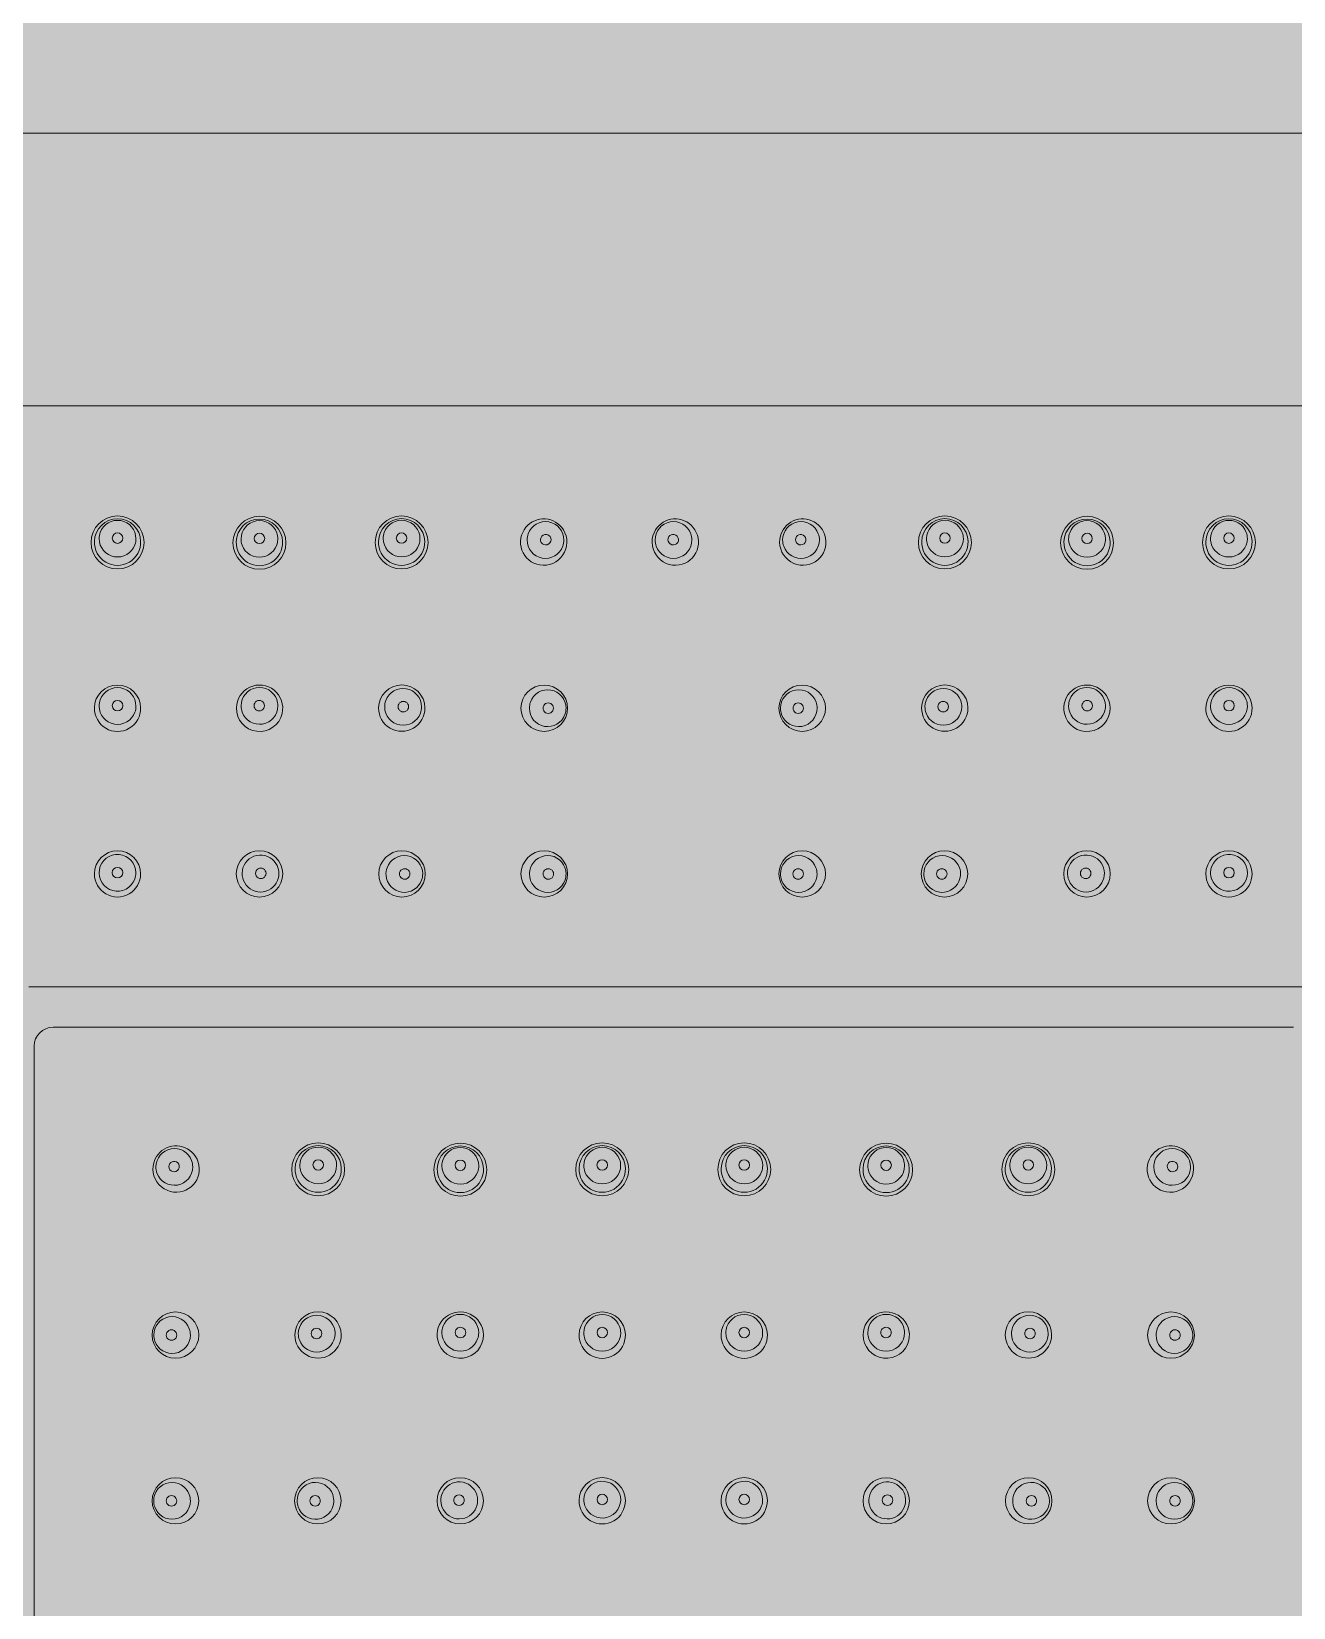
# Model space of a CAD drawing. Header units: metres. Extents: x 8 to 2416, y -346 to 476.
# Drawn here: x 134.5577 to 134.64, y -171.4482 to -171.3454 of the extents above; entities that cross this region are included whole.
import ezdxf

# ---------------------------------------------------------------- set-up
doc = ezdxf.new("R2010")
doc.units = ezdxf.units.M
doc.linetypes.add('0', pattern=[0])
doc.layers.get('0').update_dxf_attribs({"color": 250, "linetype": '0', "lineweight": 20})
doc.layers.add('baños', color=140, linetype='Continuous', lineweight=0)
doc.layers.add('SE-3', color=253, linetype='Continuous', lineweight=5)

# ---------------------------------------------------------------- blocks, each defined once
blk = doc.blocks.new('A$C3bae67db')
at = {"layer": 'baños'}
for p, q in [((0.05795743052766511, 0.144322481631086), (0.1420428246007646, 0.144322481631086)), ((0.05953425239812304, 0.1416937789345738), (0.140466002730534, 0.1416937789345738)), ((0.1416938727786032, 0.1404659088862488), (0.1416938727786032, 0.05953413947369057))]:
    blk.add_line(p, q, dxfattribs=at)
for points in [[(0.2000001275641807, 0.2000000241799569), (1.275641352549428e-07, 0.2000000241799569), (1.275641352549428e-07, 2.417995403902751e-08), (0.2000001275641807, 2.417995403902751e-08)], [(0.1822216636463319, 0.1822215602621071), (0.01777859148198413, 0.1822215602621071), (0.01777859148198413, 0.0177784880978038), (0.1822216636463319, 0.0177784880978038)]]:
    blk.add_lwpolyline(points, close=True, dxfattribs=at)
for centre, radius in [((0.06374570612022445, 0.1733134594743326), 0.001726273626168971), ((0.07300127095707332, 0.1732910671919292), 0.001726273626168971), ((0.08227776122473962, 0.1733134594743326), 0.001726273626168971), ((0.1177224939035764, 0.1733134594743326), 0.001726273626168971), ((0.1269989841712427, 0.1732910671919292), 0.001726273626168971), ((0.1362545490080915, 0.1733134594743326), 0.001726273626168971), ((0.06374232382266065, 0.1517792178755037), 0.0003427381330779128), ((0.1362579313056553, 0.1517792178755037), 0.0003427381330779128), ((0.0768350682250798, 0.1324260433361175), 0.001726273626168971), ((0.0861115584927461, 0.1324036510537141), 0.001726273626168971), ((0.09536712332959496, 0.1324260433361175), 0.001726273626168971), ((0.1046331317988347, 0.1324260433361175), 0.001726273626168971), ((0.1138886966356836, 0.1324036510537141), 0.001726273626168971), ((0.1231651869033499, 0.1324260433361175), 0.001726273626168971), ((0.09537011069431856, 0.1108947767265462), 0.0003427381330779128), ((0.1046301444341111, 0.1108947767265462), 0.0003427381330779128)]:
    blk.add_circle(centre, radius, dxfattribs=at)
for centre, radius, start, end in [((0.06374550576308913, 0.1733552166100374), 0.001508175294152605, 0.8961877184802615, 179.1035269676771), ((0.0637443871955643, 0.1735538487710251), 0.001202467430117421, 0.3487255595719368, 159.9526601246038), ((0.07300215720872849, 0.1733349210793058), 0.001508167584307319, 0.9001850982253351, 179.1011506184335), ((0.07300409911065664, 0.1735357429434607), 0.001202478864778748, 20.04951967974894, 179.640957565026), ((0.08227687497308445, 0.1733573133617377), 0.001508167584307319, 0.8988493815665013, 179.0998149017747), ((0.08227493307138367, 0.1735581352258926), 0.001202478864778748, 0.3590424349740219, 159.9504803202511), ((0.09155394328079502, 0.173339638749173), 0.001510474982378461, 32.1423970633517, 140.2087241241978), ((0.09987286056059475, 0.173339638749173), 0.001510474982378461, 32.1423970633517, 140.2087241241978), ((0.108446311847521, 0.173339638749173), 0.001510474982378461, 39.79127587580218, 147.8576029366483), ((0.1177233801552315, 0.1733573133617377), 0.001508167584307319, 0.9001850982253351, 179.1011506184335), ((0.1177253220569323, 0.1735581352258926), 0.001202478864778748, 20.04951967974894, 179.640957565026), ((0.1269980979195875, 0.1733349210793058), 0.001508167584307319, 0.8988493815665013, 179.0998149017747), ((0.1269961560176593, 0.1735357429434607), 0.001202478864778748, 0.3590424349740219, 159.9504803202511), ((0.1362547493652269, 0.1733552166100374), 0.001508175294152605, 0.896473032322938, 179.1038122815197), ((0.1362558679327517, 0.1735538487710251), 0.001202467430117421, 20.04733987539625, 179.6512744404281), ((0.06373268364016305, 0.1735610929665263), 0.001188992995398989, 160.0872666414435, 179.9978397821129), ((0.06374522237727298, 0.173594454557179), 0.0003427214496652206, 0.3212439525000475, 179.6801583086421), ((0.07300338580874133, 0.1735769069549526), 0.0003427216785174244, 0.3254488414049065, 179.6683356267581), ((0.07301608250939218, 0.1735431000416732), 0.001188702755491038, 0.00229199929753495, 19.9144172177911), ((0.08226294967264813, 0.1735654923240766), 0.001188702755491038, 160.0855827822089, 179.9977080007025), ((0.08227564637329898, 0.1735992992373561), 0.0003427216785174244, 0.3316643732419094, 179.6745511585951), ((0.0915392213878281, 0.1733286937784619), 0.001506273214753162, 139.5304199536453, 260.3648829553553), ((0.09166078629935193, 0.1734779245608316), 0.001196171468180108, 160.2835028898118, 180.0059143141971), ((0.09166326351167164, 0.1734710912806072), 0.001200821812368165, 359.9070834077331, 160.0164505868466), ((0.09153705081323871, 0.1733449948361461), 0.001521988814155353, 260.5481525612156, 31.633336167478), ((0.09168121028435827, 0.1734967832680532), 0.000340463161306216, 99.65649165936632, 173.5617333049892), ((0.09168160521697111, 0.1734938082787956), 0.0003434622621792048, 35.70272115541425, 99.63819332802713), ((0.09985813866762783, 0.1733286937784619), 0.001506273214753162, 139.5304199536453, 260.3648829553553), ((0.09997970357915165, 0.1734779245608316), 0.001196171468180108, 160.2835028898118, 180.0059143141971), ((0.09998218079147136, 0.1734710912806072), 0.001200821812368165, 359.9070834077331, 160.0164505868466), ((0.09985596809303843, 0.1733449948361461), 0.001521988814155353, 260.5481525612156, 31.633336167478), ((0.100000127564158, 0.1734967832680532), 0.000340463161306216, 99.65649165936632, 173.5617333049892), ((0.1000005224967708, 0.1734938082787956), 0.0003434622621792048, 35.70272115541425, 99.63819332802713), ((0.1084632043150773, 0.1733449948361461), 0.001521988814155353, 148.366663832522, 279.4518474387844), ((0.1083369916166443, 0.1734710912806072), 0.001200821812368165, 19.98354941315338, 180.0929165922669), ((0.1083186499113449, 0.1734938082787956), 0.0003434622621792048, 80.36180667197294, 144.2972788445857), ((0.1083190448439577, 0.1734967832680532), 0.000340463161306216, 6.43826669501083, 80.34350834063368), ((0.1084610337404879, 0.1733286937784619), 0.001506273214753162, 279.6351170446448, 40.46958004635464), ((0.1083394688289641, 0.1734779245608316), 0.001196171468180108, 359.9940856858029, 19.71649711018825), ((0.117724608755017, 0.1735992992373561), 0.0003427216785174244, 0.3254488414049065, 179.6683356267581), ((0.1177373054556679, 0.1735654923240766), 0.001188702755491038, 0.00229199929753495, 19.9144172177911), ((0.1269841726189238, 0.1735431000416732), 0.001188702755491038, 160.0855827822089, 179.9977080007025), ((0.1269968693195747, 0.1735769069549526), 0.0003427216785174244, 0.3316643732419094, 179.6745511585951), ((0.136255032751043, 0.173594454557179), 0.0003427214496652206, 0.3198416913579096, 179.6787560475), ((0.1362675714881529, 0.1735610929665263), 0.001188992995398989, 0.002160217887124121, 19.91273335855645), ((0.06374550569055693, 0.1733261349289883), 0.001508910434373833, 177.9993150835641, 2.000399602539628), ((0.06374606888628342, 0.1735681017058432), 0.001202398407140004, 180.3318408663502, 340.2005550083285), ((0.06374522233020663, 0.173598289266824), 0.0003427214496676189, 180.3212440237049, 359.6801582375024), ((0.06375785425300684, 0.1735612104902096), 0.001188978101211688, 340.3206322798199, 359.9979251928167), ((0.07300219540023001, 0.1733051234987677), 0.001508967363600021, 177.9698192432843, 2.177052033884066), ((0.07299033093929985, 0.1735433238581159), 0.001188687084480606, 180.0022010002266, 199.6794990756158), ((0.07300233640874332, 0.1735506812615775), 0.001202472454991783, 199.8169514147223, 359.6410310933491), ((0.07300338602179046, 0.1735808375360826), 0.0003427216785175545, 180.3254488415971, 359.6683356265643), ((0.0822768367818103, 0.1733275157811995), 0.001508967363600021, 177.8229479661159, 2.030180756715632), ((0.08227669577306962, 0.1735730735439809), 0.001202472454991783, 180.358968906651, 340.1830485852777), ((0.08227564616002248, 0.173603229818486), 0.0003427216785175545, 180.3316643734357, 359.6745511584029), ((0.08228870124274046, 0.1735657161405477), 0.001188687084480606, 340.3205009243842, 359.9977989997734), ((0.09166543075660094, 0.1734758483477385), 0.001200817506817739, 179.9068270054256, 340.0843865683467), ((0.09168398208064765, 0.1734966598719616), 0.0003432313649668054, 173.5931482232722, 249.6561820570691), ((0.09168403917576917, 0.1734947125826984), 0.0003414261719296849, 249.5335920906758, 323.3377727266896), ((0.09168335186971355, 0.1734943216248617), 0.0003417448353014675, 323.4591566175691, 35.80372518769882), ((0.09166790551783244, 0.1734690213807717), 0.00119617823364954, 340.3514577205625, 0.005868943530813565), ((0.09998434803640066, 0.1734758483477385), 0.001200817506817739, 179.9068270054256, 340.0843865683467), ((0.1000028993604474, 0.1734966598719616), 0.0003432313649668054, 173.5931482232722, 249.6561820570691), ((0.1000029564555689, 0.1734947125826984), 0.0003414261719296849, 249.5335920906758, 323.3377727266896), ((0.1000022691495133, 0.1734943216248617), 0.0003417448353014675, 323.4591566175691, 35.80372518769882), ((0.09998682279763216, 0.1734690213807717), 0.00119617823364954, 340.3514577205625, 0.005868943530813565), ((0.1083323496104835, 0.1734690213807717), 0.00119617823364954, 179.9941310564692, 199.6485422794375), ((0.108334824371715, 0.1734758483477385), 0.001200817506817739, 199.9156134316533, 0.09317299457435906), ((0.1083169032586024, 0.1734943216248617), 0.0003417448353014675, 144.1962748123012, 216.5408433824308), ((0.1083162159525468, 0.1734947125826984), 0.0003414261719296849, 216.6622272733104, 290.4664079093242), ((0.1083162730476683, 0.1734966598719616), 0.0003432313649668054, 290.3438179429309, 6.406851776727837), ((0.1177234183465057, 0.1733275157811995), 0.001508967363600021, 177.9698192432843, 2.177052033884066), ((0.1177115538855755, 0.1735657161405477), 0.001188687084480606, 180.0022010002266, 199.6794990756158), ((0.1177235593552464, 0.1735730735439809), 0.001202472454991783, 199.8169514147223, 359.6410310933491), ((0.1177246089682935, 0.173603229818486), 0.0003427216785175545, 180.3254488415971, 359.6683356265643), ((0.126998059728086, 0.1733051234987677), 0.001508967363600021, 177.8229479661159, 2.030180756715632), ((0.1269979187195727, 0.1735506812615775), 0.001202472454991783, 180.358968906651, 340.1830485852777), ((0.1269968691065255, 0.1735808375360826), 0.0003427216785175545, 180.3316643734357, 359.6745511584029), ((0.1270099241890161, 0.1735433238581159), 0.001188687084480606, 340.3205009243842, 359.9977989997734), ((0.1362547494377591, 0.1733261349289883), 0.001508910434373833, 177.9996003974604, 2.000684916435894), ((0.1362424008753091, 0.1735612104902096), 0.001188978101211688, 180.0020748071833, 199.6793677201801), ((0.1362541862420326, 0.1735681017058432), 0.001202398407140004, 199.7994449916714, 359.6681591336498), ((0.1362550327981094, 0.173598289266824), 0.0003427214496676189, 180.3198417624976, 359.6787559762951), ((0.06374493907240186, 0.1625053218036676), 0.001508369991397104, 0.7099927432194744, 179.2891192542869), ((0.06374349392533851, 0.1626421779732148), 0.001201973046303671, 0.1602606542315242, 160.084671919931), ((0.07301119532778877, 0.1625044422988147), 0.001509211767642307, 346.828532229629, 179.243894026229), ((0.0730054199450283, 0.1626533971103079), 0.001200928035992184, 19.83266307732577, 180.07419896696), ((0.08228688576921606, 0.1625079825428095), 0.001510641993610608, 0.5809473250861245, 179.4860116572814), ((0.08237487893800655, 0.1625904260841828), 0.001200928035992184, 359.92580103304, 160.1673369226743), ((0.0915862143840318, 0.1624867265404824), 0.001523564837230641, 0.5749321923366639, 179.4273566964525), ((0.09181096014524748, 0.1625102988034151), 0.00119389333313216, 359.6410510969565, 160.6700218788731), ((0.1084140407442842, 0.1624867265404824), 0.001523564837230641, 0.5726433035474657, 179.4250678076633), ((0.1081892949830685, 0.1625102988034151), 0.00119389333313216, 19.32997812112687, 180.3589489030435), ((0.1177133693590999, 0.1625079825428095), 0.001510641993610608, 0.5139883427186024, 179.4190526749139), ((0.1176253761903094, 0.1625904260841828), 0.001200928035992184, 19.83266307732577, 180.07419896696), ((0.1269890598005272, 0.1625044422988147), 0.001509211767642307, 0.7561059737710158, 193.171467770371), ((0.1269948351832877, 0.1626533971103079), 0.001200928035992184, 359.92580103304, 160.1673369226743), ((0.1362553160559141, 0.1625053218036676), 0.001508369991397104, 0.7108807457131594, 179.2900072567805), ((0.1362567612029775, 0.1626421779732148), 0.001201973046303671, 19.915328080069, 179.8397393457685), ((0.06374493897804179, 0.1624929886570108), 0.001508573317714411, 178.820735691144, 1.178376210005465), ((0.06373831774087968, 0.1626454373263648), 0.001195996880989198, 160.1470106921285, 179.9991694389859), ((0.0637442886204358, 0.1626488237044619), 0.00120197248215199, 180.160596086683, 340.2331046607047), ((0.0637437212019254, 0.1626680811883894), 0.000342717117449731, 0.1454795032273842, 179.8585834046491), ((0.06374372114098925, 0.1626697972677), 0.0003427171174496419, 180.145479503356, 359.8585834045856), ((0.06374946947856053, 0.162645556827659), 0.001195992791243886, 340.2964487053673, 359.9991928352202), ((0.07300972598702948, 0.1624924126265803), 0.001507949430811743, 178.7861149333493, 347.2863113225147), ((0.07300421366628917, 0.162651841889403), 0.00119972075021922, 180, 199.6894084976491), ((0.07300455933703098, 0.1626544966894308), 0.001200943033476937, 199.8031047080196, 0.06684714840780348), ((0.07299085823158613, 0.1626671433972042), 0.0003424123588573842, 0.09251265869286474, 180.098022152865), ((0.07299085828638319, 0.1626671104729844), 0.0003424123588572697, 180.092512941707, 0.09802186985085153), ((0.07300578258762336, 0.1626559617632672), 0.001199718968097798, 359.996946844907, 19.72332169044368), ((0.0822868853888199, 0.1625086333660484), 0.001510635915196017, 179.5106951228642, 0.5562638595076828), ((0.08237451629541148, 0.1625929907371422), 0.001199718968097798, 160.2766783095563, 180.003053155093), ((0.08237573954600386, 0.1625915256633057), 0.001200943033476937, 179.9331528515922, 340.1968952919805), ((0.08238944059665165, 0.1626041394468594), 0.0003424123588572697, 179.9019781301492, 359.907487058293), ((0.08238944065144871, 0.1626041723710792), 0.0003424123588573842, 359.901977847135, 179.9074873413072), ((0.08237608521674566, 0.1625888708632779), 0.00119972075021922, 340.3105915023508, 0), ((0.09158621378331055, 0.1625168025323269), 0.001523560504830024, 180.5584262577229, 359.4438626310407), ((0.09180919968364698, 0.1624954735541344), 0.001193893552601191, 179.6382842799193, 340.6700129615115), ((0.09182300489258388, 0.1625030107095888), 0.001207674969753276, 160.5328952600326, 180), ((0.09184579302630347, 0.1625049801287055), 0.0003407760450880885, 359.6740150187168, 180.3195815854411), ((0.09184579281189009, 0.1625011405359835), 0.0003407760450881728, 179.6740150186533, 0.3195815855062213), ((0.09179715508228448, 0.1625027614001233), 0.00120767496975197, 340.5328952513857, 0.00274696578805152), ((0.1084140413450054, 0.1625168025323269), 0.001523560504830024, 180.5561373689593, 359.441573742277), ((0.1082031000460315, 0.1625027614001233), 0.00120767496975197, 179.997253034212, 199.4671047486143), ((0.108191055444669, 0.1624954735541344), 0.001193893552601191, 199.3299870384885, 0.3617157200806724), ((0.1081544621020125, 0.1625049801287055), 0.0003407760450880885, 359.6804184145589, 180.3259849812832), ((0.1081544623164259, 0.1625011405359835), 0.0003407760450881728, 179.6804184144938, 0.3259849813467099), ((0.1081772502357321, 0.1625030107095888), 0.001207674969753276, 0, 19.46710473996738), ((0.1177133697394961, 0.1625086333660484), 0.001510635915196017, 179.4437361404923, 0.4893048771358387), ((0.1176241699115703, 0.1625888708632779), 0.00119972075021922, 180, 199.6894084976491), ((0.1176245155823121, 0.1625915256633057), 0.001200943033476937, 199.8031047080196, 0.06684714840780348), ((0.1176108144768673, 0.1626041723710792), 0.0003424123588573842, 0.09251265869286474, 180.098022152865), ((0.1176108145316643, 0.1626041394468594), 0.0003424123588572697, 180.092512941707, 0.09802186985085153), ((0.1176257388329045, 0.1625929907371422), 0.001199718968097798, 359.996946844907, 19.72332169044368), ((0.1269905291412865, 0.1624924126265803), 0.001507949430811743, 192.7136886774853, 1.213885066650693), ((0.126995695791285, 0.1626544966894308), 0.001200943033476937, 179.9331528515922, 340.1968952919805), ((0.1269944725406926, 0.1626559617632672), 0.001199718968097798, 160.2766783095563, 180.003053155093), ((0.1270093968419328, 0.1626671104729844), 0.0003424123588572697, 179.9019781301492, 359.907487058293), ((0.1270093968967299, 0.1626671433972042), 0.0003424123588573842, 359.901977847135, 179.9074873413072), ((0.1269960414620268, 0.162651841889403), 0.00119972075021922, 340.3105915023508, 0), ((0.1362553161502742, 0.1624929886570108), 0.001508573317714411, 178.8216237899946, 1.179264308856052), ((0.1362507856497555, 0.162645556827659), 0.001195992791243886, 180.0008071647798, 199.7035512946327), ((0.1362559665078802, 0.1626488237044619), 0.00120197248215199, 199.7668953392953, 359.839403913317), ((0.1362565339263906, 0.1626680811883894), 0.000342717117449731, 0.1414165953508873, 179.8545204967726), ((0.1362565339873267, 0.1626697972677), 0.0003427171174496419, 180.1414165954144, 359.854520496644), ((0.1362619373874363, 0.1626454373263648), 0.001195996880989198, 0.0008305610141249543, 19.85298930787151), ((0.06374510577368575, 0.1516974878060644), 0.001508175096699564, 0.386478517269135, 179.6124446539788), ((0.0730079978090803, 0.1516867050663002), 0.001515211808342921, 0.2639760559234214, 179.7336847053708), ((0.08230313843476189, 0.1516853050253708), 0.001515211808342921, 0.2663152946292405, 179.7360239440766), ((0.09158715596547928, 0.1516763482313941), 0.001523803867774046, 0.5847748674714536, 179.4162231563053), ((0.1084130991628367, 0.1516763482313941), 0.001523803867774046, 0.5837768436947157, 179.4152251325285), ((0.1176971166935541, 0.1516853050253708), 0.001515211808342921, 0.2639760559234214, 179.7336847053708), ((0.1269922573192357, 0.1516867050663002), 0.001515211808342921, 0.2663152946292405, 179.7360239440766), ((0.1362551493546302, 0.1516974878060644), 0.001508175096699564, 0.3875553460212671, 179.6135214827309), ((0.063741341286212, 0.151767782404324), 0.001200198361899698, 0.04074980630490895, 340.2387492971683), ((0.0730739901680213, 0.1517256996076135), 0.001201160737011495, 32.91656010550926, 171.2970902225019), ((0.07307399016756655, 0.151725699607983), 0.001201160736598691, 337.0568312886519, 32.91656015686085), ((0.0824559052025311, 0.1516971728971335), 0.001198002720139636, 359.8324281218217, 160.4590174576771), ((0.0918136551121993, 0.1516998205421665), 0.001193765217027741, 359.636596389109, 160.6779286321186), ((0.1081866000161167, 0.1516998205421665), 0.001193765217027741, 19.32207136788142, 180.363403610891), ((0.1175443499257849, 0.1516971728971335), 0.001198002720139636, 19.54098254232293, 180.1675718781783), ((0.1269262649607494, 0.151725699607983), 0.001201160736598691, 147.0834398431392, 202.9431687113481), ((0.1269262649602947, 0.1517256996076135), 0.001201160737011495, 8.702909777498146, 147.0834398944907), ((0.136258913842104, 0.151767782404324), 0.001200198361899698, 199.7612507028317, 179.9592501936951), ((0.0637451057473104, 0.1516946950685458), 0.001508196546264781, 179.5063520397071, 0.4925711315599271), ((0.06381326344738092, 0.1517482342116985), 0.001128460337495796, 340.0025846814546, 1.035925174413134), ((0.07300799808488456, 0.1517002163168009), 0.001515209523409549, 180.2445972809356, 359.7530634803589), ((0.07307399016074534, 0.1517256996062493), 0.001201160729709154, 171.2970901245025, 202.5176190348196), ((0.07307393051199007, 0.1517096354696328), 0.001195045438537086, 201.8072276504948, 337.7672225745089), ((0.07309017884925062, 0.1517334180448024), 0.0003418119665339049, 359.8552793012769, 180.1515735499855), ((0.07309017895497938, 0.1517316504310493), 0.0003418119665338834, 179.8552793012768, 0.1515735499854856), ((0.08230313815895762, 0.1516988162758715), 0.001515209523409549, 180.2469365196411, 359.7554027190644), ((0.08246630862297799, 0.1516925742759447), 0.001209345381516621, 160.4185567370955, 184.4163468369073), ((0.08245510639424403, 0.1516903087541159), 0.001198002774692498, 184.3495727924682, 340.4590152359306), ((0.08247988585274335, 0.1516948994953289), 0.0003418119665339049, 359.8484264500146, 180.1447206987231), ((0.08247988574701459, 0.1516931318816042), 0.0003418119665338834, 179.8484264500145, 0.1447206987231602), ((0.08244954324434595, 0.1516936374212783), 0.001204359554630129, 340.3983028553304, 0.00150830349425744), ((0.09158715569695097, 0.1517071591972758), 0.001523801172583426, 180.5747514779052, 359.4262465459042), ((0.09181185024929484, 0.1516847358356479), 0.001193765215403577, 179.6365954075218, 340.6779287406165), ((0.0918259001020747, 0.151692364972309), 0.001207791059114692, 160.5363707599155, 180.0027326105982), ((0.09184873122601722, 0.1516904147697922), 0.0003407568798300127, 179.346075732061, 0.324631110040522), ((0.09184874240166074, 0.1516943037884637), 0.0003407458622599414, 359.6707068420732, 179.9999999999365), ((0.09179960526373954, 0.1516921914056475), 0.001207791056576054, 340.5363707333084, 0.002733619492575247), ((0.108413099431365, 0.1517071591972758), 0.001523801172583426, 180.5737534540958, 359.4252485220948), ((0.1082006498645764, 0.1516921914056475), 0.001207791056576054, 179.9972663805075, 199.4636292666916), ((0.1081884048790211, 0.1516847358356479), 0.001193765215403577, 199.3220712593835, 0.3634045924781659), ((0.1081515127266552, 0.1516943037884637), 0.0003407458622599414, 6.35093158794635e-11, 180.3292931579268), ((0.1081515239022988, 0.1516904147697922), 0.0003407568798300127, 179.6753688899595, 0.6539242679389679), ((0.1081743550262413, 0.151692364972309), 0.001207791059114692, 359.9972673894018, 19.46362924008448), ((0.1176971169693584, 0.1516988162758715), 0.001515209523409549, 180.2445972809356, 359.7530634803589), ((0.11755071188397, 0.1516936374212783), 0.001204359554630129, 179.9984916965057, 199.6016971446696), ((0.117545148734072, 0.1516903087541159), 0.001198002774692498, 199.5409847640694, 355.6504272075318), ((0.1175203692755726, 0.1516948994953289), 0.0003418119665339049, 359.8552793012769, 180.1515735499855), ((0.1175203693813014, 0.1516931318816042), 0.0003418119665338834, 179.8552793012768, 0.1515735499854856), ((0.117533946505338, 0.1516925742759447), 0.001209345381516621, 355.5836531630927, 19.58144326290454), ((0.1269922570434314, 0.1517002163168009), 0.001515209523409549, 180.2469365196411, 359.7554027190644), ((0.1269263246163259, 0.1517096354696328), 0.001195045438537086, 202.2327774254911, 338.1927723495052), ((0.1269100762790654, 0.1517334180448024), 0.0003418119665339049, 359.8484264500146, 180.1447206987231), ((0.1269100761733366, 0.1517316504310493), 0.0003418119665338834, 179.8484264500145, 0.1447206987231602), ((0.1269262649675706, 0.1517256996062493), 0.001201160729709154, 337.4823809651804, 8.702909875497538), ((0.1362551493810056, 0.1516946950685458), 0.001508196546264781, 179.5074288684401, 0.4936479602929344), ((0.1361869916809351, 0.1517482342116985), 0.001128460337495796, 178.9640748255869, 199.9974153185455), ((0.1404660027303066, 0.1404659088862488), 0.001227870048324664, 1.019894475264307e-08, 89.99999999743358), ((0.06744956593814777, 0.1325836751423921), 0.001200821812368165, 19.98354941315338, 180.0929165922669), ((0.06755888616902439, 0.1324522226109579), 0.001510474982378461, 39.79127587580216, 147.8576029366483), ((0.07683595447673497, 0.1324698972235225), 0.001508167584307319, 0.9001850982253351, 179.1011506184335), ((0.07683789637843574, 0.1326707190876775), 0.001202478864778748, 20.04951967974894, 179.640957565026), ((0.08611067224109092, 0.1324475049410907), 0.001508167584307319, 0.8988493815665013, 179.0998149017747), ((0.08610873033916278, 0.1326483268052456), 0.001202478864778748, 0.3590424349740219, 159.9504803202511), ((0.09536732368673029, 0.1324678004718223), 0.001508175294152605, 0.896473032322938, 179.1038122815197), ((0.09536844225425511, 0.13266643263281), 0.001202467430117421, 20.04733987539626, 179.6512744404281), ((0.1046329314416994, 0.1324678004718223), 0.001508175294152605, 0.8961877184802615, 179.1035269676771), ((0.1046318128741746, 0.13266643263281), 0.001202467430117421, 0.3487255595719368, 159.9526601246038), ((0.1138895828873387, 0.1324475049410907), 0.001508167584307319, 0.9001850982253351, 179.1011506184335), ((0.1138915247892669, 0.1326483268052456), 0.001202478864778748, 20.04951967974894, 179.640957565026), ((0.1231643006516947, 0.1324698972235225), 0.001508167584307319, 0.8988493815665013, 179.0998149017747), ((0.1231623587499939, 0.1326707190876775), 0.001202478864778748, 0.3590424349740219, 159.9504803202511), ((0.1324413689594053, 0.1324522226109579), 0.001510474982378461, 32.1423970633517, 140.2087241241978), ((0.1325506891902819, 0.1325836751423921), 0.001200821812368165, 359.9070834077331, 160.0164505868466), ((0.06757577863658071, 0.132457578697931), 0.001521988814155353, 148.366663832522, 279.4518474387844), ((0.06742947758010587, 0.1326069054866466), 0.0003417448353014675, 144.1962748123012, 216.5408433824308), ((0.06743122423284831, 0.1326063921405805), 0.0003434622621792048, 80.36180667197289, 144.2972788445857), ((0.06743161916568852, 0.1326093671298381), 0.000340463161306216, 6.43826669501083, 80.34350834063362), ((0.06742884736917176, 0.1326092437337465), 0.0003432313649668054, 290.3438179429309, 6.406851776727837), ((0.06757360806199131, 0.1324412776402468), 0.001506273214753162, 279.6351170446447, 40.46958004635466), ((0.06745204315046749, 0.1325905084226164), 0.001196171468180108, 359.9940856858029, 19.71649711018825), ((0.07682412820707896, 0.1326783000023326), 0.001188687084480606, 180.0022010002266, 199.6794990756158), ((0.0768361336767498, 0.1326856574057658), 0.001202472454991783, 199.8169514147223, 359.6410310933491), ((0.07683718307652043, 0.1327118830991409), 0.0003427216785174244, 0.3254488414049065, 179.6683356267581), ((0.07683718328979694, 0.1327158136802709), 0.0003427216785175545, 180.3254488415971, 359.6683356265643), ((0.07684987977717128, 0.1326780761858615), 0.001188702755491038, 0.00229199929753495, 19.9144172177911), ((0.08609674694065461, 0.1326556839034581), 0.001188702755491038, 160.0855827822089, 179.9977080007025), ((0.0861104930410761, 0.1326632651233624), 0.001202472454991783, 180.358968906651, 340.1830485852777), ((0.08610944364107809, 0.1326894908167375), 0.0003427216785174244, 0.3316643732419094, 179.6745511585951), ((0.08610944342802895, 0.1326934213978674), 0.0003427216785175545, 180.3316643734357, 359.6745511584029), ((0.08612249851051956, 0.1326559077199008), 0.001188687084480606, 340.3205009243842, 359.9977989997734), ((0.09535497519681257, 0.1326737943519944), 0.001188978101211688, 180.0020748071833, 199.6793677201801), ((0.09536676056376336, 0.1326806855676281), 0.001202398407140004, 199.7994449916714, 359.6681591336498), ((0.09536760707254643, 0.1327070384189639), 0.0003427214496652206, 0.3198416913579096, 179.6787560475), ((0.09536760711961279, 0.1327108731286089), 0.0003427214496676189, 180.3198417624976, 359.6787559762951), ((0.09538014580965637, 0.1326736768283112), 0.001188992995398989, 0.002160217887124121, 19.91273335855645), ((0.1046201093187733, 0.1326736768283112), 0.001188992995398989, 160.0872666414435, 179.9978397821129), ((0.1046334945648937, 0.1326806855676281), 0.001202398407140004, 180.3318408663502, 340.2005550083285), ((0.1046326480558832, 0.1327070384189639), 0.0003427214496652206, 0.3212439525000475, 179.6801583086421), ((0.1046326480088169, 0.1327108731286089), 0.0003427214496676189, 180.3212440237049, 359.6801582375024), ((0.1046452799316171, 0.1326737943519944), 0.001188978101211688, 340.3206322798199, 359.9979251928167), ((0.1138777566179101, 0.1326559077199008), 0.001188687084480606, 180.0022010002266, 199.6794990756158), ((0.1138897620873536, 0.1326632651233624), 0.001202472454991783, 199.8169514147223, 359.6410310933491), ((0.1138908114873516, 0.1326894908167375), 0.0003427216785174244, 0.3254488414049065, 179.6683356267581), ((0.1138908117004007, 0.1326934213978674), 0.0003427216785175545, 180.3254488415971, 359.6683356265643), ((0.1139035081880024, 0.1326556839034581), 0.001188702755491038, 0.00229199929753495, 19.9144172177911), ((0.1231503753512584, 0.1326780761858615), 0.001188702755491038, 160.0855827822089, 179.9977080007025), ((0.1231641214516799, 0.1326856574057658), 0.001202472454991783, 180.358968906651, 340.1830485852777), ((0.1231630720519092, 0.1327118830991409), 0.0003427216785174244, 0.3316643732419094, 179.6745511585951), ((0.1231630718386327, 0.1327158136802709), 0.0003427216785175545, 180.3316643734357, 359.6745511584029), ((0.1231761269213507, 0.1326783000023326), 0.001188687084480606, 340.3205009243842, 359.9977989997734), ((0.1324266470664384, 0.1324412776402468), 0.001506273214753162, 139.5304199536453, 260.3648829553553), ((0.1325482119779622, 0.1325905084226164), 0.001196171468180108, 160.2835028898118, 180.0059143141971), ((0.132424476491849, 0.132457578697931), 0.001521988814155353, 260.5481525612156, 31.633336167478), ((0.1325714077592579, 0.1326092437337465), 0.0003432313649668054, 173.5931482232722, 249.6561820570691), ((0.1325686359629685, 0.1326093671298381), 0.000340463161306216, 99.65649165936632, 173.5617333049892), ((0.1325690308955814, 0.1326063921405805), 0.0003434622621792048, 35.70272115541425, 99.63819332802713), ((0.1325707775483238, 0.1326069054866466), 0.0003417448353014675, 323.4591566175691, 35.80372518769882), ((0.06744492393198698, 0.1325816052425566), 0.00119617823364954, 179.9941310564692, 199.6485422794375), ((0.06744739869321847, 0.1325884322095234), 0.001200817506817739, 199.9156134316533, 0.09317299457435906), ((0.06742879027405024, 0.1326072964444833), 0.0003414261719296849, 216.6622272733104, 290.466407909324), ((0.07683599266800911, 0.1324400996429844), 0.001508967363600021, 177.9698192432843, 2.177052033884066), ((0.08611063404958941, 0.1324177073605526), 0.001508967363600021, 177.8229479661159, 2.030180756715632), ((0.09536732375926249, 0.1324387187907732), 0.001508910434373833, 177.9996003974604, 2.000684916435894), ((0.1046329313691672, 0.1324387187907732), 0.001508910434373833, 177.9993150835641, 2.000399602539628), ((0.1138896210788403, 0.1324177073605526), 0.001508967363600021, 177.9698192432843, 2.177052033884066), ((0.1231642624604206, 0.1324400996429844), 0.001508967363600021, 177.8229479661159, 2.030180756715632), ((0.1325528564352112, 0.1325884322095234), 0.001200817506817739, 179.9068270054256, 340.0843865683467), ((0.1325714648543794, 0.1326072964444833), 0.0003414261719296849, 249.5335920906758, 323.3377727266896), ((0.1325553311964427, 0.1325816052425566), 0.00119617823364954, 340.3514577205625, 0.005868943530813565), ((0.0675262201329474, 0.1216022853915248), 0.001523564837230641, 0.572643303545837, 179.4250678076633), ((0.06730147437173173, 0.1216258576544575), 0.00119389333313216, 19.32997812112687, 180.3589489030435), ((0.07682554874776315, 0.121623541393852), 0.001510641993610608, 0.5139883427186024, 179.4190526749139), ((0.07673755557897266, 0.1217059849352253), 0.001200928035992184, 19.83266307732577, 180.07419896696), ((0.08610123918919044, 0.1216200011498572), 0.001509211767642307, 0.7561059737710158, 193.171467770371), ((0.08610701457195091, 0.1217689559613504), 0.001200928035992184, 359.92580103304, 160.1673369226743), ((0.09536749544457734, 0.1216208806547101), 0.001508369991397104, 0.7108807457131594, 179.2900072567805), ((0.0953689405916407, 0.1217577368242573), 0.001201973046303671, 19.915328080069, 179.8397393457669), ((0.1046327596838523, 0.1216208806547101), 0.001508369991397104, 0.7099927432194744, 179.2891192542869), ((0.104631314536789, 0.1217577368242573), 0.001201973046303671, 0.1602606542315242, 160.084671919931), ((0.1138990159392392, 0.1216200011498572), 0.001509211767642307, 346.828532229629, 179.243894026229), ((0.1138932405564788, 0.1217689559613504), 0.001200928035992184, 19.83266307732577, 180.07419896696), ((0.1231747063806665, 0.121623541393852), 0.001510641993610608, 0.5809473250861245, 179.4860116572814), ((0.123262699549457, 0.1217059849352253), 0.001200928035992184, 359.92580103304, 160.1673369226743), ((0.1324740349954823, 0.1216022853915248), 0.001523564837230641, 0.5749321923366639, 179.4273566964525), ((0.1326987807566979, 0.1216258576544575), 0.00119389333313216, 359.6410510969565, 160.6700218788731), ((0.06752622073366865, 0.1216323613833694), 0.001523560504830024, 180.5561373689593, 359.441573742277), ((0.06731527943469473, 0.1216183202511658), 0.00120767496975197, 179.997253034212, 199.4671047486143), ((0.06730323483333223, 0.1216110324051769), 0.001193893552601191, 199.3299870384885, 0.3617157200806724), ((0.06726664149067574, 0.121620538979748), 0.0003407760450880885, 359.6804184145589, 180.3259849812832), ((0.06726664170508911, 0.121616699387026), 0.0003407760450881728, 179.6804184144938, 0.3259849813467099), ((0.0672894296246227, 0.1216185695606313), 0.001207674969753276, 0, 19.46710473996738), ((0.07682554912815931, 0.1216241922170909), 0.001510635915196017, 179.4437361404923, 0.4893048771358387), ((0.07673634930023354, 0.1217044297143204), 0.00119972075021922, 180, 199.6894084976491), ((0.07673669497097535, 0.1217070845143482), 0.001200943033476937, 199.8031047080196, 0.06684714840780348), ((0.0767229938655305, 0.1217197312221217), 0.0003424123588573842, 0.09251265869286474, 180.098022152865), ((0.07672299392032755, 0.1217196982979019), 0.0003424123588572697, 180.092512941707, 0.09802186985085153), ((0.07673791822156772, 0.1217085495881847), 0.001199718968097798, 359.996946844907, 19.72332169044368), ((0.08610270852994972, 0.1216079714776228), 0.001507949430811743, 192.7136886774853, 1.213885066650693), ((0.08610787517994822, 0.1217700555404733), 0.001200943033476937, 179.9331528515922, 340.1968952919805), ((0.08610665192958322, 0.1217715206143097), 0.001199718968097798, 160.2766783095563, 180.003053155093), ((0.08612157628539308, 0.1217827022482467), 0.0003424123588573842, 359.901977847135, 179.9074873413072), ((0.08612157623059602, 0.1217826693240269), 0.0003424123588572697, 179.9019781301492, 359.907487058293), ((0.08610822085069003, 0.1217674007404455), 0.00119972075021922, 340.3105915023508, 0), ((0.09536749553893742, 0.1216085475080533), 0.001508573317714411, 178.8216237899946, 1.179264308856052), ((0.09536296503841868, 0.1217611156787015), 0.001195992791243886, 180.0008071647798, 199.7035512946327), ((0.09536814589654341, 0.1217643825555044), 0.00120197248215199, 199.7668953392953, 359.839403913317), ((0.09536871331505381, 0.1217836400394319), 0.000342717117449731, 0.1414165953508873, 179.8545204967726), ((0.09536871337598996, 0.1217853561187425), 0.0003427171174496419, 180.1414165954144, 359.854520496644), ((0.0953741167763269, 0.1217609961774073), 0.001195996880989198, 0.0008305610141249543, 19.85298930787151), ((0.1046327595894923, 0.1216085475080533), 0.001508573317714411, 178.820735691144, 1.178376210005465), ((0.1046261383523301, 0.1217609961774073), 0.001195996880989198, 160.1470106921285, 179.9991694389859), ((0.1046321092318863, 0.1217643825555044), 0.00120197248215199, 180.160596086683, 340.2331046607047), ((0.1046315418133759, 0.1217836400394319), 0.000342717117449731, 0.1454795032273842, 179.8585834046491), ((0.1046315417524397, 0.1217853561187425), 0.0003427171174496419, 180.145479503356, 359.8585834045856), ((0.104637290090011, 0.1217611156787015), 0.001195992791243886, 340.2964487053673, 359.9991928352202), ((0.1138975465984799, 0.1216079714776228), 0.001507949430811743, 178.7861149333493, 347.2863113225147), ((0.1138920342777396, 0.1217674007404455), 0.00119972075021922, 180, 199.6894084976491), ((0.1138923799484814, 0.1217700555404733), 0.001200943033476937, 199.8031047080196, 0.06684714840780348), ((0.1138786788430366, 0.1217827022482467), 0.0003424123588573842, 0.09251265869286474, 180.098022152865), ((0.1138786788978337, 0.1217826693240269), 0.0003424123588572697, 180.092512941707, 0.09802186985085153), ((0.1138936031990738, 0.1217715206143097), 0.001199718968097798, 359.996946844907, 19.72332169044368), ((0.1231747060002704, 0.1216241922170909), 0.001510635915196017, 179.5106951228642, 0.5562638595076828), ((0.1232635601574543, 0.1217070845143482), 0.001200943033476937, 179.9331528515922, 340.1968952919805), ((0.1232623369068619, 0.1217085495881847), 0.001199718968097798, 160.2766783095563, 180.003053155093), ((0.1232772612628992, 0.1217197312221217), 0.0003424123588573842, 359.901977847135, 179.9074873413072), ((0.1232772612081021, 0.1217196982979019), 0.0003424123588572697, 179.9019781301492, 359.907487058293), ((0.1232639058281961, 0.1217044297143204), 0.00119972075021922, 340.3105915023508, 0), ((0.132474034394761, 0.1216323613833694), 0.001523560504830024, 180.5584262577229, 359.4438626310407), ((0.1326970202950974, 0.1216110324051769), 0.001193893552601191, 179.6382842799193, 340.6700129615115), ((0.1327108255040343, 0.1216185695606313), 0.001207674969753276, 160.5328952600326, 180), ((0.1327336134233406, 0.121616699387026), 0.0003407760450881728, 179.6740150186533, 0.3195815855062213), ((0.1327336136377539, 0.121620538979748), 0.0003407760450880885, 359.6740150187168, 180.3195815854411), ((0.1326849756937349, 0.1216183202511658), 0.00120767496975197, 340.5328952513857, 0.00274696578805152), ((0.06752527855149992, 0.1107919070824366), 0.001523803867774046, 0.5837768436947157, 179.4152251325285), ((0.07680929608221732, 0.1108008638764133), 0.001515211808342921, 0.2639760559234214, 179.7336847053708), ((0.08610443670789891, 0.1108022639173427), 0.001515211808342921, 0.2663152946292405, 179.7360239440766), ((0.08603844434895791, 0.110841258458656), 0.001201160737011495, 8.702909777498146, 147.0834398944907), ((0.09536732874329346, 0.1108130466571069), 0.001508175096699564, 0.3875553460212671, 179.6135214827309), ((0.0953710932307672, 0.1108833412553665), 0.001200198361899698, 199.7612507028317, 179.9592501936951), ((0.1046329263851362, 0.1108130466571069), 0.001508175096699564, 0.386478517269135, 179.6124446539788), ((0.1046291618976625, 0.1108833412553665), 0.001200198361899698, 0.04074980630490895, 340.2387492971683), ((0.1138958184205308, 0.1108022639173427), 0.001515211808342921, 0.2639760559234214, 179.7336847053708), ((0.1139618107794718, 0.110841258458656), 0.001201160737011495, 32.91656010550926, 171.2970902225019), ((0.1231909590462124, 0.1108008638764133), 0.001515211808342921, 0.2663152946292405, 179.7360239440766), ((0.1324749765769297, 0.1107919070824366), 0.001523803867774046, 0.5847748674714536, 179.4162231563053), ((0.06729877940477991, 0.110815379393209), 0.001193765217027741, 19.32207136788142, 180.363403610891), ((0.06726369211531846, 0.1108098626395062), 0.0003407458622599414, 6.35093158794635e-11, 180.3292931579268), ((0.06728653441490451, 0.1108079238233515), 0.001207791059114692, 359.9972673894018, 19.46362924008448), ((0.07665652931444811, 0.110812731748176), 0.001198002720139636, 19.54098254232294, 180.1675718781783), ((0.07663254866423586, 0.1108104583463714), 0.0003418119665339049, 359.8552793012769, 180.1515735499855), ((0.07664612589400122, 0.1108081331269872), 0.001209345381516621, 355.5836531630925, 19.58144326290454), ((0.08603844434941266, 0.1108412584590255), 0.001201160736598691, 147.0834398431392, 202.9431687113481), ((0.08602225566772859, 0.1108489768958449), 0.0003418119665339049, 359.8484264500146, 180.1447206987231), ((0.08603844435623387, 0.1108412584572918), 0.001201160729709154, 337.4823809651804, 8.702909875497538), ((0.1139618107721958, 0.1108412584572918), 0.001201160729709154, 171.2970901245025, 202.5176190348197), ((0.1139779994607011, 0.1108489768958449), 0.0003418119665339049, 359.8552793012769, 180.1515735499855), ((0.113961810779017, 0.1108412584590255), 0.001201160736598691, 337.0568312886519, 32.91656015686085), ((0.1233541292344285, 0.1108081331269872), 0.001209345381516621, 160.4185567370955, 184.4163468369073), ((0.1233437258139816, 0.110812731748176), 0.001198002720139636, 359.8324281218217, 160.4590174576771), ((0.1233677064641938, 0.1108104583463714), 0.0003418119665339049, 359.8484264500146, 180.1447206987231), ((0.1327137207135252, 0.1108079238233515), 0.001207791059114692, 160.5363707599155, 180.0027326105982), ((0.1327014757236498, 0.110815379393209), 0.001193765217027741, 359.636596389109, 160.6779286321186), ((0.1327365630131112, 0.1108098626395062), 0.0003407458622599414, 359.6707068420732, 179.9999999999365), ((0.06752527882002823, 0.1108227180483183), 0.001523801172583426, 180.5737534540958, 359.4252485220948), ((0.06731282925346704, 0.11080775025669), 0.001207791056576054, 179.9972663805075, 199.4636292666915), ((0.06730058426768437, 0.1108002946866904), 0.001193765215403577, 199.3220712593833, 0.3634045924781659), ((0.06726370329096198, 0.1108059736208347), 0.0003407568798300127, 179.6753688899595, 0.6539242679389679), ((0.07680929635802158, 0.1108143751269139), 0.001515209523409549, 180.2445972809356, 359.7530634803589), ((0.07666289127263326, 0.1108091962723208), 0.001204359554630129, 179.9984916965057, 199.6016971446696), ((0.07665732812273518, 0.1108058676051584), 0.001198002774692498, 199.5409847640694, 355.6504272075318), ((0.07663254876996461, 0.1108086907326467), 0.0003418119665338834, 179.8552793012768, 0.1515735499854856), ((0.08610443643209464, 0.1108157751678434), 0.001515209523409549, 180.2469365196411, 359.7554027190644), ((0.08603850400498914, 0.1108251943206753), 0.001195045438537086, 202.2327774254911, 338.1927723495052), ((0.08602225556199983, 0.1108472092820918), 0.0003418119665338834, 179.8484264500145, 0.1447206987231602), ((0.0953673287696688, 0.1108102539195883), 0.001508196546264781, 179.5074288684401, 0.4936479602929344), ((0.09529917106959829, 0.110863793062741), 0.001128460337495796, 178.9640748255869, 199.9974153185455), ((0.1046329263587609, 0.1108102539195883), 0.001508196546264781, 179.5063520397071, 0.4925711315599271), ((0.1047010840588314, 0.110863793062741), 0.001128460337495796, 340.0025846814546, 1.035925174413134), ((0.113895818696335, 0.1108157751678434), 0.001515209523409549, 180.2445972809356, 359.7530634803589), ((0.1139617511234405, 0.1108251943206753), 0.001195045438537086, 201.8072276504948, 337.7672225745089), ((0.1139779995664298, 0.1108472092820918), 0.0003418119665338834, 179.8552793012768, 0.1515735499854856), ((0.1231909587704081, 0.1108143751269139), 0.001515209523409549, 180.2469365196411, 359.7554027190644), ((0.1233429270056945, 0.1108058676051584), 0.001198002774692498, 184.3495727924682, 340.4590152359306), ((0.1233677063584651, 0.1108086907326467), 0.0003418119665338834, 179.8484264500145, 0.1447206987231602), ((0.1233373638557964, 0.1108091962723208), 0.001204359554630129, 340.3983028553304, 0.00150830349425744), ((0.1324749763084014, 0.1108227180483183), 0.001523801172583426, 180.5747514779052, 359.4262465459042), ((0.1326996708607453, 0.1108002946866904), 0.001193765215403577, 179.6365954075218, 340.6779287406165), ((0.1327365518374677, 0.1108059736208347), 0.0003407568798300127, 179.346075732061, 0.324631110040522), ((0.13268742587519, 0.11080775025669), 0.001207791056576054, 340.5363707333084, 0.002733619492575247)]:
    blk.add_arc(centre, radius, start, end, dxfattribs=at)
blk = doc.blocks.new('PL BASE 1N NASAS 09')
at = {"layer": 'baños', "xscale": -1}
blk.add_blockref('A$C3bae67db', (-107.0986146386241, -36.00921330538304), dxfattribs=at)
blk = doc.blocks.new('PL MUEBLES 1N NASAS 09')
at = {"layer": 'baños'}
blk.add_blockref('PL BASE 1N NASAS 09', (162.2615445691817, 88.20329366328178), dxfattribs=at)

msp = doc.modelspace()

# ---------------------------------------------------------------- hatches: boundary and pattern name
at = {"layer": 'SE-3', "true_color": 0xffc78f, "transparency": 33554483}
h = msp.add_hatch(color=31, dxfattribs=at)
h.dxf.hatch_style = 1
edge = h.paths.add_edge_path()
edge.add_line((135.2470650019976, -174.5425323919423), (135.8670650019994, -174.5425323919426))
edge.add_arc((135.8398570212067, -174.4702164036561), 0.07726497512231931, 290.6181778509367, 358.2823234869184)
edge.add_line((135.9170872780942, -174.4725323919427), (135.9170872780927, -171.033458629751))
edge.add_arc((135.8770872780927, -171.033458629751), 0.03999999999999204, 359.9999999999592, 450)
edge.add_line((135.8770872780927, -170.993458629751), (135.8570872780927, -170.993458629751))
edge.add_arc((135.8570872780927, -170.9534586297511), 0.03999999999999204, 179.9999999999593, 270.0000000000407, ccw=False)
edge.add_line((135.8170872780927, -170.953458629751), (135.817087276365, -170.8325323969096))
edge.add_arc((135.8570872858352, -170.8325323978462), 0.04000000947021932, 90.00001656163789, 179.9999986584067, ccw=False)
edge.add_line((135.857087274273, -170.7925323883759), (135.1770941048181, -170.792532453311))
edge.add_arc((135.1770941177566, -170.832532453311), 0.03999999999999414, -4.069988790433854e-11, 90.00001853303621, ccw=False)
edge.add_line((135.2170941177566, -170.832532453311), (135.2170125812284, -170.9550851526766))
edge.add_arc((135.1770941177566, -170.9525324533109), 0.04000000000000661, 269.9999690553301, 356.3410410046843, ccw=False)
edge.add_line((135.1770940961531, -170.992532453311), (134.8569688400982, -170.99253212294))
edge.add_arc((134.8570811027141, -170.9525322804762), 0.04000000000035375, 180.0000000004885, 269.8391954366308, ccw=False)
edge.add_line((134.8170811027138, -170.9525322804765), (134.8170811027138, -170.8325322804765))
edge.add_arc((134.8570811027138, -170.8325322804765), 0.03999999999999204, 93.18960480661752, 180, ccw=False)
edge.add_line((134.8548554884491, -170.7925942454579), (134.1770649872409, -170.7925322689125))
edge.add_arc((134.1770649972803, -170.8325322689124), 0.03999999999993646, -8.151346264639869e-11, 90.00001438038191, ccw=False)
edge.add_line((134.2170649972802, -170.8325322689124), (134.2170649831295, -170.9525323933368))
edge.add_arc((134.1753983191816, -170.9516990566214), 0.04167499651626051, 258.4653880250213, 358.85423243822544, ccw=False)
edge.add_arc((134.1587295967958, -171.033363134084), 0.0416728760437458, 78.46188951969302, 178.8577375352151)
edge.add_line((134.1170650019971, -171.0325323886199), (134.1170650019994, -173.1625323919425))
edge.add_line((134.1170650019994, -173.1625323919425), (134.1170650019972, -174.5025323919398))
edge.add_arc((134.1570650019972, -174.5025323919429), 0.03999999999999204, 179.9999999956032, 270)
edge.add_line((134.1570650019972, -174.5425323919428), (135.2470650019976, -174.5425323919423))

# ---------------------------------------------------------------- block references
msp.add_blockref('PL MUEBLES 1N NASAS 09', (79.53659163735571, -223.7461072519716))

doc.saveas('drawing.dxf')
